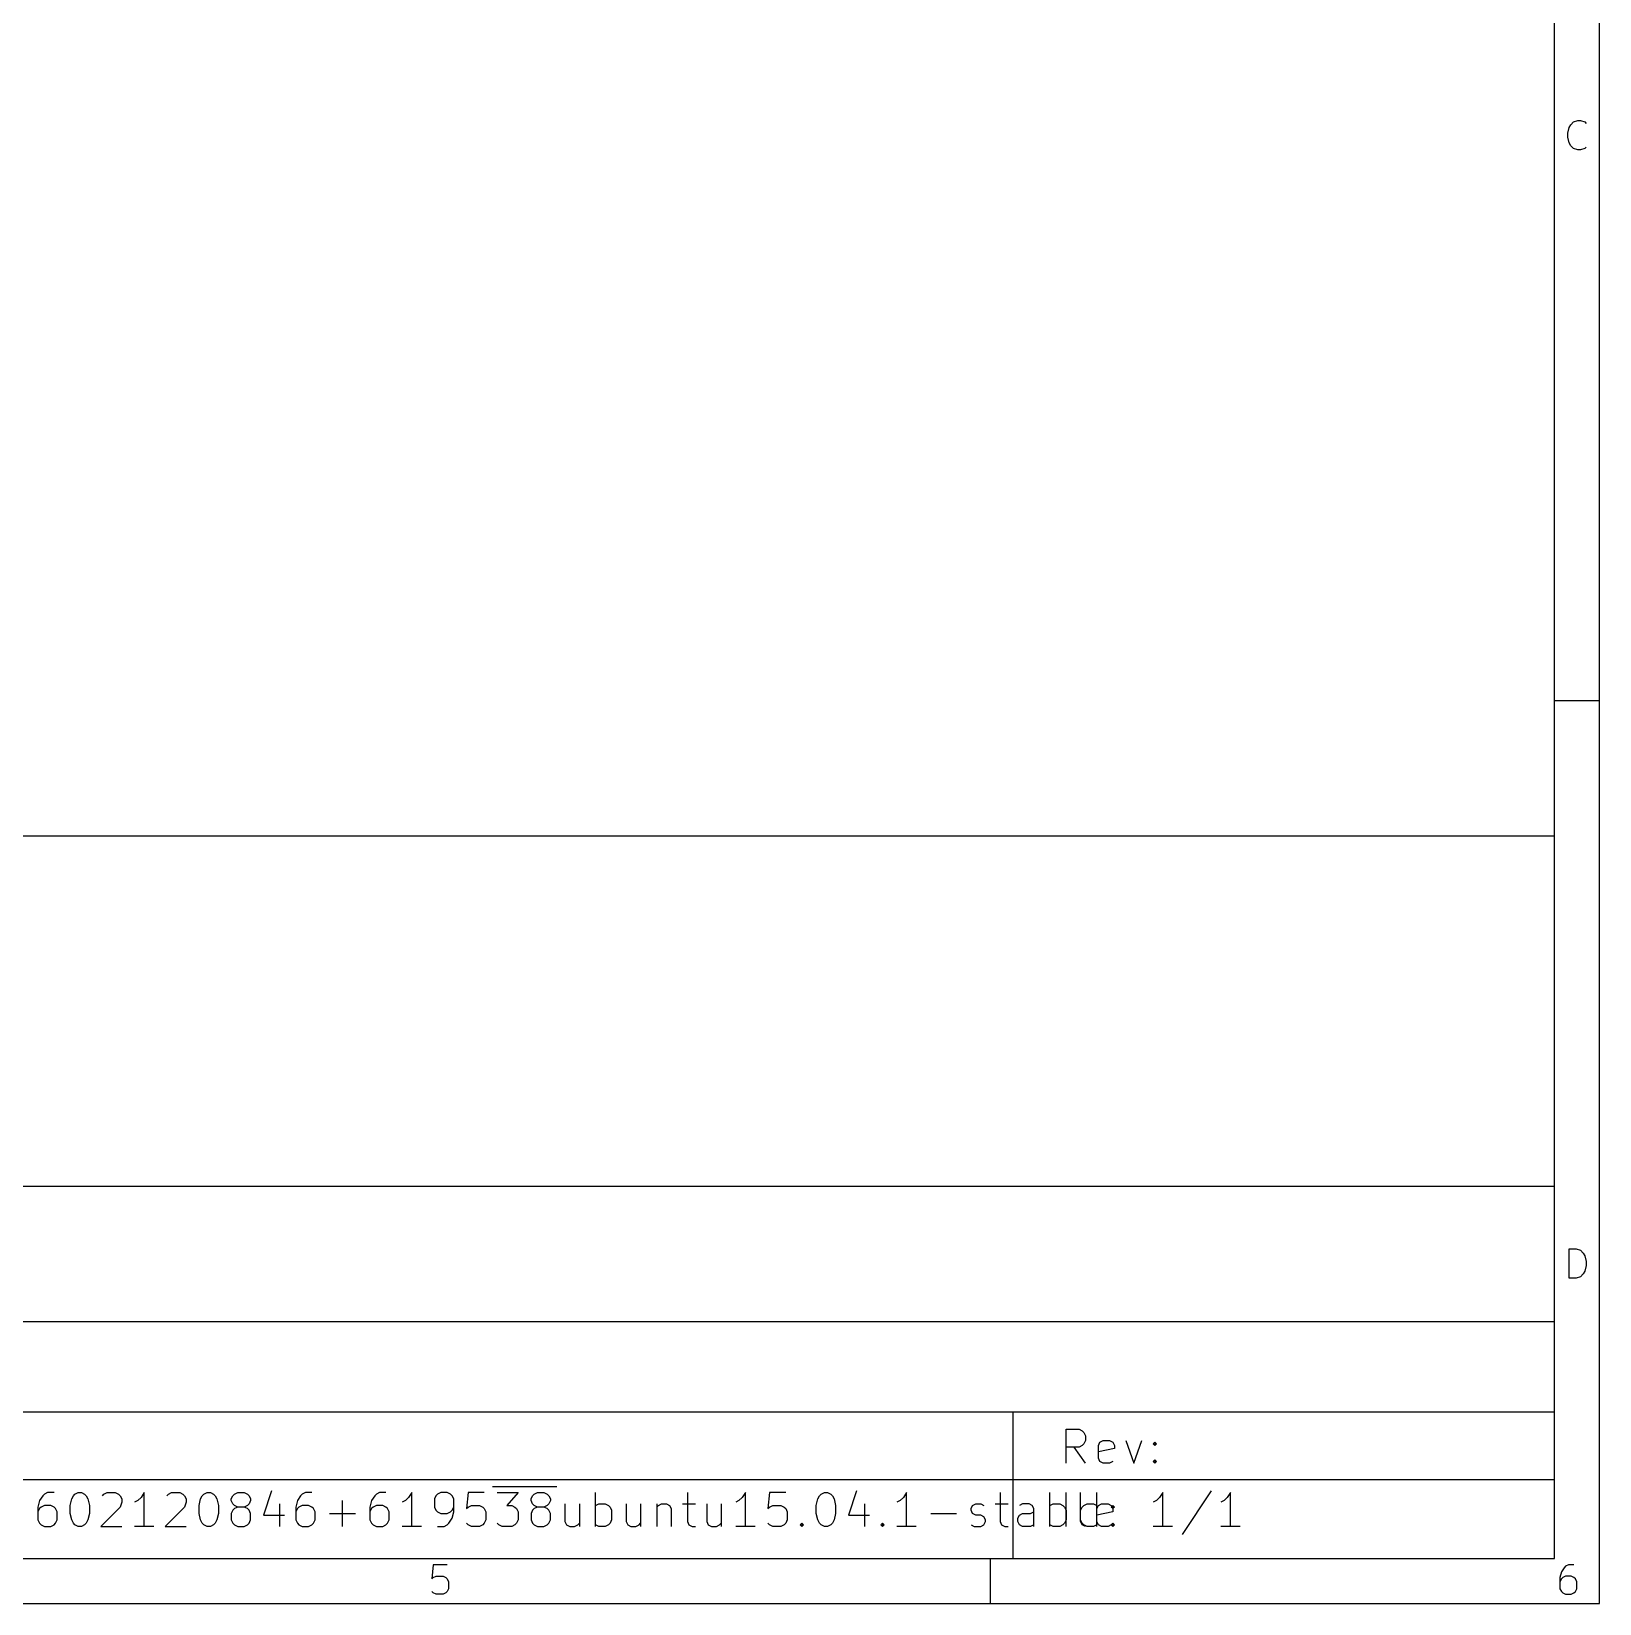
# Model space of a CAD drawing. Extents: x 10 to 287, y -200 to -10.
# Drawn here: x 217.5 to 287, y -200 to -130.3 of the extents above; entities that cross this region are included whole.
import ezdxf

# ---------------------------------------------------------------- set-up
doc = ezdxf.new("R2010")
doc.units = 0
doc.header["$MEASUREMENT"] = 0
doc.layers.add('BLACK', color=7, linetype='CONTINUOUS')

msp = doc.modelspace()

# ---------------------------------------------------------------- linework, layer by layer
at = {"layer": 'Black'}
for p, q in [((287.002, -200.007), (287.002, -10)), ((285.002, -198.007), (285.002, -12)), ((285.724, -134.474), (285.847, -134.35)), ((285.847, -134.35), (286.033, -134.288)), ((286.033, -134.288), (286.157, -134.288)), ((286.157, -134.288), (286.343, -134.35)), ((286.343, -134.35), (286.405, -134.412)), ((285.6, -134.845), (285.662, -134.598)), ((285.6, -135.031), (285.6, -134.845)), ((285.662, -135.279), (285.6, -135.031)), ((285.662, -134.598), (285.724, -134.474)), ((285.724, -135.402), (285.662, -135.279)), ((285.847, -135.526), (285.724, -135.402)), ((286.033, -135.588), (285.847, -135.526)), ((286.157, -135.588), (286.033, -135.588)), ((286.343, -135.526), (286.157, -135.588)), ((286.405, -135.464), (286.343, -135.526)), ((287.002, -160), (285.002, -160)), ((285.002, -166.007), (177.002, -166.007)), ((285.002, -198.007), (285.002, -166.007)), ((177.002, -181.507), (285.002, -181.507)), ((285.662, -185.588), (285.662, -184.288)), ((285.662, -184.288), (285.971, -184.288)), ((285.971, -184.288), (286.157, -184.35)), ((286.157, -184.35), (286.281, -184.474)), ((286.281, -184.474), (286.343, -184.598)), ((286.343, -184.598), (286.405, -184.845)), ((286.343, -185.279), (286.281, -185.402)), ((286.405, -185.031), (286.343, -185.279)), ((286.405, -184.845), (286.405, -185.031)), ((285.971, -185.588), (285.662, -185.588)), ((286.157, -185.526), (285.971, -185.588)), ((286.281, -185.402), (286.157, -185.526)), ((177.002, -187.507), (285.002, -187.507)), ((177.002, -191.507), (285.002, -191.507)), ((261.002, -191.507), (261.002, -198.007)), ((263.359, -193.786), (263.359, -192.286)), ((263.359, -192.286), (263.931, -192.286)), ((263.931, -192.286), (264.074, -192.357)), ((264.074, -192.357), (264.145, -192.429)), ((264.145, -192.929), (264.074, -193)), ((264.145, -192.429), (264.216, -192.571)), ((264.216, -192.786), (264.145, -192.929)), ((264.216, -192.571), (264.216, -192.786)), ((264.788, -193), (264.859, -192.857)), ((264.859, -192.857), (265.002, -192.786)), ((265.002, -192.786), (265.288, -192.786)), ((265.288, -192.786), (265.431, -192.857)), ((265.431, -192.857), (265.502, -193)), ((266.002, -192.786), (266.359, -193.786)), ((266.359, -193.786), (266.716, -192.786)), ((267.216, -192.929), (267.288, -192.857)), ((267.288, -193), (267.216, -192.929)), ((267.288, -192.857), (267.359, -192.929)), ((267.288, -192.857), (267.288, -193)), ((267.359, -192.929), (267.288, -193)), ((263.931, -193.071), (263.359, -193.071)), ((264.216, -193.786), (263.716, -193.071)), ((264.074, -193), (263.931, -193.071)), ((264.788, -193.571), (264.788, -193)), ((265.502, -193.143), (264.788, -193.286)), ((264.859, -193.714), (264.788, -193.571)), ((265.502, -193), (265.502, -193.143)), ((267.216, -193.714), (267.288, -193.643)), ((267.288, -193.643), (267.359, -193.714)), ((267.288, -193.643), (267.288, -193.786)), ((265.002, -193.786), (264.859, -193.714)), ((265.288, -193.786), (265.002, -193.786)), ((265.431, -193.714), (265.288, -193.786)), ((267.288, -193.786), (267.216, -193.714)), ((267.359, -193.714), (267.288, -193.786)), ((177.002, -194.507), (285.002, -194.507)), ((228.145, -195.014), (227.788, -196.086)), ((237.931, -194.827), (240.788, -194.827)), ((254.074, -195.014), (253.716, -196.086)), ((269.788, -195.014), (268.502, -196.943)), ((217.859, -195.443), (217.788, -195.729)), ((217.788, -195.729), (217.788, -196.3)), ((218.002, -195.229), (217.859, -195.443)), ((217.931, -195.729), (217.859, -195.8)), ((218.074, -195.657), (217.931, -195.729)), ((218.074, -195.157), (218.002, -195.229)), ((218.216, -195.086), (218.074, -195.157)), ((218.359, -195.657), (218.074, -195.657)), ((218.502, -195.086), (218.216, -195.086)), ((218.502, -195.729), (218.359, -195.657)), ((218.574, -195.8), (218.502, -195.729)), ((219.216, -195.657), (219.288, -195.371)), ((219.216, -196.014), (219.216, -195.657)), ((219.288, -195.371), (219.359, -195.229)), ((219.359, -195.229), (219.431, -195.157)), ((219.431, -195.157), (219.574, -195.086)), ((219.574, -195.086), (219.716, -195.086)), ((219.716, -195.086), (219.859, -195.157)), ((219.859, -195.157), (219.931, -195.229)), ((219.931, -195.229), (220.002, -195.371)), ((220.002, -195.371), (220.074, -195.657)), ((220.074, -195.657), (220.074, -196.014)), ((221.431, -195.729), (220.574, -196.586)), ((220.645, -195.229), (220.716, -195.157)), ((220.716, -195.157), (220.859, -195.086)), ((220.859, -195.086), (221.216, -195.086)), ((221.216, -195.086), (221.359, -195.157)), ((221.359, -195.157), (221.431, -195.229)), ((221.431, -195.229), (221.502, -195.371)), ((221.502, -195.514), (221.431, -195.729)), ((221.502, -195.371), (221.502, -195.514)), ((222.216, -195.443), (222.074, -195.514)), ((222.359, -195.3), (222.216, -195.443)), ((222.502, -195.086), (222.359, -195.3)), ((222.502, -196.586), (222.502, -195.086)), ((224.288, -195.729), (223.431, -196.586)), ((223.502, -195.229), (223.574, -195.157)), ((223.574, -195.157), (223.716, -195.086)), ((223.716, -195.086), (224.074, -195.086)), ((224.074, -195.086), (224.216, -195.157)), ((224.216, -195.157), (224.288, -195.229)), ((224.288, -195.229), (224.359, -195.371)), ((224.359, -195.514), (224.288, -195.729)), ((224.359, -195.371), (224.359, -195.514)), ((224.931, -195.657), (225.002, -195.371)), ((224.931, -196.014), (224.931, -195.657)), ((225.002, -195.371), (225.074, -195.229)), ((225.074, -195.229), (225.145, -195.157)), ((225.145, -195.157), (225.288, -195.086)), ((225.288, -195.086), (225.431, -195.086)), ((225.431, -195.086), (225.574, -195.157)), ((225.574, -195.157), (225.645, -195.229)), ((225.645, -195.229), (225.716, -195.371)), ((225.716, -195.371), (225.788, -195.657)), ((225.788, -195.657), (225.788, -196.014)), ((226.359, -195.371), (226.431, -195.229)), ((226.359, -195.443), (226.359, -195.371)), ((226.431, -195.586), (226.359, -195.443)), ((226.431, -195.229), (226.502, -195.157)), ((226.502, -195.657), (226.431, -195.586)), ((226.502, -195.157), (226.645, -195.086)), ((226.645, -195.729), (226.502, -195.657)), ((226.645, -195.729), (226.502, -195.8)), ((226.645, -195.086), (226.931, -195.086)), ((226.931, -195.729), (226.645, -195.729)), ((226.931, -195.086), (227.074, -195.157)), ((227.074, -195.657), (226.931, -195.729)), ((227.074, -195.8), (226.931, -195.729)), ((227.074, -195.157), (227.145, -195.229)), ((227.145, -195.586), (227.074, -195.657)), ((227.145, -195.229), (227.216, -195.371)), ((227.216, -195.443), (227.145, -195.586)), ((227.216, -195.371), (227.216, -195.443)), ((228.502, -195.586), (228.502, -196.586)), ((229.288, -195.443), (229.216, -195.729)), ((229.216, -195.729), (229.216, -196.3)), ((229.431, -195.229), (229.288, -195.443)), ((229.359, -195.729), (229.288, -195.8)), ((229.502, -195.657), (229.359, -195.729)), ((229.502, -195.157), (229.431, -195.229)), ((229.645, -195.086), (229.502, -195.157)), ((229.788, -195.657), (229.502, -195.657)), ((229.931, -195.086), (229.645, -195.086)), ((229.931, -195.729), (229.788, -195.657)), ((230.002, -195.8), (229.931, -195.729)), ((231.288, -196.586), (231.288, -195.443)), ((232.574, -195.443), (232.502, -195.729)), ((232.502, -195.729), (232.502, -196.3)), ((232.716, -195.229), (232.574, -195.443)), ((232.645, -195.729), (232.574, -195.8)), ((232.788, -195.657), (232.645, -195.729)), ((232.788, -195.157), (232.716, -195.229)), ((232.931, -195.086), (232.788, -195.157)), ((233.074, -195.657), (232.788, -195.657)), ((233.216, -195.086), (232.931, -195.086)), ((233.216, -195.729), (233.074, -195.657)), ((233.288, -195.8), (233.216, -195.729)), ((234.074, -195.443), (233.931, -195.514)), ((234.216, -195.3), (234.074, -195.443)), ((234.359, -195.086), (234.216, -195.3)), ((234.359, -196.586), (234.359, -195.086)), ((235.431, -195.229), (235.359, -195.371)), ((235.359, -195.371), (235.359, -195.729)), ((235.359, -195.729), (235.431, -195.871)), ((235.502, -195.157), (235.431, -195.229)), ((235.645, -195.086), (235.502, -195.157)), ((235.931, -195.086), (235.645, -195.086)), ((236.074, -195.157), (235.931, -195.086)), ((236.145, -195.229), (236.074, -195.157)), ((236.216, -195.371), (236.145, -195.229)), ((236.145, -195.871), (236.216, -195.729)), ((236.216, -195.943), (236.216, -195.371)), ((236.859, -195.086), (236.788, -195.8)), ((236.788, -195.8), (236.859, -195.729)), ((237.574, -195.086), (236.859, -195.086)), ((236.859, -195.729), (237.002, -195.657)), ((237.002, -195.657), (237.359, -195.657)), ((237.359, -195.657), (237.502, -195.729)), ((237.502, -195.729), (237.574, -195.8)), ((238.145, -195.086), (239.074, -195.086)), ((239.074, -195.086), (238.574, -195.657)), ((238.574, -195.657), (238.788, -195.657)), ((238.788, -195.657), (238.931, -195.729)), ((238.931, -195.729), (239.002, -195.8)), ((239.645, -195.371), (239.716, -195.229)), ((239.645, -195.443), (239.645, -195.371)), ((239.716, -195.586), (239.645, -195.443)), ((239.716, -195.229), (239.788, -195.157)), ((239.788, -195.657), (239.716, -195.586)), ((239.788, -195.157), (239.931, -195.086)), ((239.931, -195.729), (239.788, -195.657)), ((239.931, -195.729), (239.788, -195.8)), ((239.931, -195.086), (240.216, -195.086)), ((240.216, -195.729), (239.931, -195.729)), ((240.216, -195.086), (240.359, -195.157)), ((240.359, -195.657), (240.216, -195.729)), ((240.359, -195.8), (240.216, -195.729)), ((240.359, -195.157), (240.431, -195.229)), ((240.431, -195.586), (240.359, -195.657)), ((240.431, -195.229), (240.502, -195.371)), ((240.502, -195.443), (240.431, -195.586)), ((240.502, -195.371), (240.502, -195.443)), ((241.145, -195.586), (241.145, -196.371)), ((241.788, -195.586), (241.788, -196.586)), ((242.502, -196.586), (242.502, -195.086)), ((242.502, -195.657), (242.645, -195.586)), ((242.645, -195.586), (242.931, -195.586)), ((242.931, -195.586), (243.074, -195.657)), ((243.074, -195.657), (243.145, -195.729)), ((243.145, -195.729), (243.216, -195.871)), ((243.859, -195.586), (243.859, -196.371)), ((244.502, -195.586), (244.502, -196.586)), ((245.216, -195.586), (245.216, -196.586)), ((245.216, -195.729), (245.288, -195.657)), ((245.288, -195.657), (245.431, -195.586)), ((245.431, -195.586), (245.645, -195.586)), ((245.645, -195.586), (245.788, -195.657)), ((245.788, -195.657), (245.859, -195.8)), ((246.359, -195.586), (246.931, -195.586)), ((246.574, -195.086), (246.574, -196.371)), ((247.431, -195.586), (247.431, -196.371)), ((248.074, -195.586), (248.074, -196.586)), ((248.859, -195.443), (248.716, -195.514)), ((249.002, -195.3), (248.859, -195.443)), ((249.145, -195.086), (249.002, -195.3)), ((249.145, -196.586), (249.145, -195.086)), ((250.216, -195.086), (250.145, -195.8)), ((250.145, -195.8), (250.216, -195.729)), ((250.931, -195.086), (250.216, -195.086)), ((250.216, -195.729), (250.359, -195.657)), ((250.359, -195.657), (250.716, -195.657)), ((250.716, -195.657), (250.859, -195.729)), ((250.859, -195.729), (250.931, -195.8)), ((252.288, -195.657), (252.359, -195.371)), ((252.288, -196.014), (252.288, -195.657)), ((252.359, -195.371), (252.431, -195.229)), ((252.431, -195.229), (252.502, -195.157)), ((252.502, -195.157), (252.645, -195.086)), ((252.645, -195.086), (252.788, -195.086)), ((252.788, -195.086), (252.931, -195.157)), ((252.931, -195.157), (253.002, -195.229)), ((253.002, -195.229), (253.074, -195.371)), ((253.074, -195.371), (253.145, -195.657)), ((253.145, -195.657), (253.145, -196.014)), ((254.431, -195.586), (254.431, -196.586)), ((256.002, -195.443), (255.859, -195.514)), ((256.145, -195.3), (256.002, -195.443)), ((256.288, -195.086), (256.145, -195.3)), ((256.288, -196.586), (256.288, -195.086)), ((259.145, -195.8), (259.216, -195.657)), ((259.216, -195.657), (259.359, -195.586)), ((259.359, -195.586), (259.574, -195.586)), ((259.574, -195.586), (259.716, -195.657)), ((260.216, -195.586), (260.788, -195.586)), ((260.431, -195.086), (260.431, -196.371)), ((261.431, -195.586), (261.288, -195.657)), ((261.716, -195.586), (261.431, -195.586)), ((261.859, -195.657), (261.716, -195.586)), ((261.931, -195.8), (261.859, -195.657)), ((262.645, -196.586), (262.645, -195.086)), ((262.645, -195.657), (262.788, -195.586)), ((262.788, -195.586), (263.074, -195.586)), ((263.074, -195.586), (263.216, -195.657)), ((263.216, -195.657), (263.288, -195.729)), ((263.288, -195.729), (263.359, -195.871)), ((263.359, -196.586), (263.359, -195.086)), ((264.002, -196.371), (264.002, -195.086)), ((264.002, -195.871), (264.074, -195.729)), ((264.074, -195.729), (264.145, -195.657)), ((264.145, -195.657), (264.288, -195.586)), ((264.288, -195.586), (264.574, -195.586)), ((264.574, -195.586), (264.716, -195.657)), ((264.716, -196.586), (264.716, -195.086)), ((264.716, -195.8), (264.788, -195.657)), ((264.788, -195.657), (264.931, -195.586)), ((264.931, -195.586), (265.216, -195.586)), ((265.216, -195.586), (265.359, -195.657)), ((265.359, -195.657), (265.431, -195.8)), ((265.359, -195.729), (265.431, -195.657)), ((265.431, -195.8), (265.359, -195.729)), ((265.431, -195.657), (265.502, -195.729)), ((265.431, -195.657), (265.431, -195.8)), ((265.502, -195.729), (265.431, -195.8)), ((267.359, -195.443), (267.216, -195.514)), ((267.502, -195.3), (267.359, -195.443)), ((267.645, -195.086), (267.502, -195.3)), ((267.645, -196.586), (267.645, -195.086)), ((270.359, -195.443), (270.216, -195.514)), ((270.502, -195.3), (270.359, -195.443)), ((270.645, -195.086), (270.502, -195.3)), ((270.645, -196.586), (270.645, -195.086)), ((217.859, -195.8), (217.788, -195.943)), ((217.788, -196.3), (217.859, -196.443)), ((217.859, -196.443), (217.931, -196.514)), ((218.502, -196.514), (218.574, -196.443)), ((218.645, -195.943), (218.574, -195.8)), ((218.574, -196.443), (218.645, -196.3)), ((218.645, -196.3), (218.645, -195.943)), ((219.288, -196.3), (219.216, -196.014)), ((219.359, -196.443), (219.288, -196.3)), ((219.431, -196.514), (219.359, -196.443)), ((219.931, -196.443), (219.859, -196.514)), ((220.002, -196.3), (219.931, -196.443)), ((220.074, -196.014), (220.002, -196.3)), ((225.002, -196.3), (224.931, -196.014)), ((225.074, -196.443), (225.002, -196.3)), ((225.145, -196.514), (225.074, -196.443)), ((225.645, -196.443), (225.574, -196.514)), ((225.716, -196.3), (225.645, -196.443)), ((225.788, -196.014), (225.716, -196.3)), ((226.431, -195.871), (226.359, -196.014)), ((226.359, -196.014), (226.359, -196.3)), ((226.359, -196.3), (226.431, -196.443)), ((226.502, -195.8), (226.431, -195.871)), ((226.431, -196.443), (226.502, -196.514)), ((227.145, -195.871), (227.074, -195.8)), ((227.074, -196.514), (227.145, -196.443)), ((227.216, -196.014), (227.145, -195.871)), ((227.145, -196.443), (227.216, -196.3)), ((227.216, -196.3), (227.216, -196.014)), ((227.788, -196.086), (228.716, -196.086)), ((229.288, -195.8), (229.216, -195.943)), ((229.216, -196.3), (229.288, -196.443)), ((229.288, -196.443), (229.359, -196.514)), ((229.931, -196.514), (230.002, -196.443)), ((230.074, -195.943), (230.002, -195.8)), ((230.002, -196.443), (230.074, -196.3)), ((230.074, -196.3), (230.074, -195.943)), ((230.716, -196.014), (231.859, -196.014)), ((232.574, -195.8), (232.502, -195.943)), ((232.502, -196.3), (232.574, -196.443)), ((232.574, -196.443), (232.645, -196.514)), ((233.216, -196.514), (233.288, -196.443)), ((233.359, -195.943), (233.288, -195.8)), ((233.288, -196.443), (233.359, -196.3)), ((233.359, -196.3), (233.359, -195.943)), ((235.431, -195.871), (235.502, -195.943)), ((235.502, -195.943), (235.645, -196.014)), ((235.645, -196.014), (235.931, -196.014)), ((235.931, -196.014), (236.074, -195.943)), ((235.931, -196.514), (236.002, -196.443)), ((236.002, -196.443), (236.145, -196.229)), ((236.074, -195.943), (236.145, -195.871)), ((236.145, -196.229), (236.216, -195.943)), ((236.859, -196.514), (236.788, -196.443)), ((237.574, -196.443), (237.502, -196.514)), ((237.574, -195.8), (237.645, -195.943)), ((237.645, -196.3), (237.574, -196.443)), ((237.645, -195.943), (237.645, -196.3)), ((238.216, -196.514), (238.145, -196.443)), ((239.002, -196.443), (238.931, -196.514)), ((239.002, -195.8), (239.074, -195.943)), ((239.074, -196.3), (239.002, -196.443)), ((239.074, -195.943), (239.074, -196.3)), ((239.716, -195.871), (239.645, -196.014)), ((239.645, -196.014), (239.645, -196.3)), ((239.645, -196.3), (239.716, -196.443)), ((239.788, -195.8), (239.716, -195.871)), ((239.716, -196.443), (239.788, -196.514)), ((240.431, -195.871), (240.359, -195.8)), ((240.359, -196.514), (240.431, -196.443)), ((240.502, -196.014), (240.431, -195.871)), ((240.431, -196.443), (240.502, -196.3)), ((240.502, -196.3), (240.502, -196.014)), ((241.145, -196.371), (241.216, -196.514)), ((241.716, -196.514), (241.788, -196.443)), ((243.145, -196.443), (243.074, -196.514)), ((243.216, -196.3), (243.145, -196.443)), ((243.216, -195.871), (243.216, -196.3)), ((243.859, -196.371), (243.931, -196.514)), ((244.431, -196.514), (244.502, -196.443)), ((245.859, -195.8), (245.859, -196.586)), ((246.574, -196.371), (246.645, -196.514)), ((247.431, -196.371), (247.502, -196.514)), ((248.002, -196.514), (248.074, -196.443)), ((250.216, -196.514), (250.145, -196.443)), ((250.931, -196.443), (250.859, -196.514)), ((250.931, -195.8), (251.002, -195.943)), ((251.002, -196.3), (250.931, -196.443)), ((251.002, -195.943), (251.002, -196.3)), ((251.574, -196.514), (251.645, -196.443)), ((251.645, -196.443), (251.716, -196.514)), ((251.645, -196.443), (251.645, -196.586)), ((252.359, -196.3), (252.288, -196.014)), ((252.431, -196.443), (252.359, -196.3)), ((252.502, -196.514), (252.431, -196.443)), ((253.002, -196.443), (252.931, -196.514)), ((253.074, -196.3), (253.002, -196.443)), ((253.145, -196.014), (253.074, -196.3)), ((253.716, -196.086), (254.645, -196.086)), ((255.145, -196.514), (255.216, -196.443)), ((255.216, -196.443), (255.288, -196.514)), ((255.216, -196.443), (255.216, -196.586)), ((257.359, -196.014), (258.502, -196.014)), ((259.145, -195.871), (259.145, -195.8)), ((259.216, -196.014), (259.145, -195.871)), ((259.359, -196.086), (259.216, -196.014)), ((259.574, -196.086), (259.359, -196.086)), ((259.716, -196.157), (259.574, -196.086)), ((259.788, -196.3), (259.716, -196.157)), ((259.716, -196.514), (259.788, -196.371)), ((259.788, -196.371), (259.788, -196.3)), ((260.431, -196.371), (260.502, -196.514)), ((261.216, -196.229), (261.288, -196.086)), ((261.216, -196.371), (261.216, -196.229)), ((261.288, -196.514), (261.216, -196.371)), ((261.288, -196.086), (261.431, -196.014)), ((261.431, -196.014), (261.788, -196.014)), ((261.788, -196.014), (261.931, -195.943)), ((261.931, -196.586), (261.931, -195.8)), ((263.288, -196.443), (263.216, -196.514)), ((263.359, -196.3), (263.288, -196.443)), ((263.359, -195.871), (263.359, -196.3)), ((264.002, -196.3), (264.002, -195.871)), ((264.074, -196.443), (264.002, -196.3)), ((264.074, -196.514), (264.002, -196.371)), ((264.145, -196.514), (264.074, -196.443)), ((264.716, -196.371), (264.716, -195.8)), ((265.431, -195.943), (264.716, -196.086)), ((264.788, -196.514), (264.716, -196.371)), ((265.359, -196.514), (265.431, -196.443)), ((265.431, -195.8), (265.431, -195.943)), ((265.431, -196.443), (265.502, -196.514)), ((265.431, -196.443), (265.431, -196.586)), ((217.931, -196.514), (218.074, -196.586)), ((218.074, -196.586), (218.359, -196.586)), ((218.359, -196.586), (218.502, -196.514)), ((219.574, -196.586), (219.431, -196.514)), ((219.716, -196.586), (219.574, -196.586)), ((219.859, -196.514), (219.716, -196.586)), ((220.574, -196.586), (221.502, -196.586)), ((222.931, -196.586), (222.074, -196.586)), ((223.431, -196.586), (224.359, -196.586)), ((225.288, -196.586), (225.145, -196.514)), ((225.431, -196.586), (225.288, -196.586)), ((225.574, -196.514), (225.431, -196.586)), ((226.502, -196.514), (226.645, -196.586)), ((226.645, -196.586), (226.931, -196.586)), ((226.931, -196.586), (227.074, -196.514)), ((229.359, -196.514), (229.502, -196.586)), ((229.502, -196.586), (229.788, -196.586)), ((229.788, -196.586), (229.931, -196.514)), ((232.645, -196.514), (232.788, -196.586)), ((232.788, -196.586), (233.074, -196.586)), ((233.074, -196.586), (233.216, -196.514)), ((234.788, -196.586), (233.931, -196.586)), ((235.502, -196.586), (235.788, -196.586)), ((235.788, -196.586), (235.931, -196.514)), ((237.002, -196.586), (236.859, -196.514)), ((237.359, -196.586), (237.002, -196.586)), ((237.502, -196.514), (237.359, -196.586)), ((238.359, -196.586), (238.216, -196.514)), ((238.788, -196.586), (238.359, -196.586)), ((238.931, -196.514), (238.788, -196.586)), ((239.788, -196.514), (239.931, -196.586)), ((239.931, -196.586), (240.216, -196.586)), ((240.216, -196.586), (240.359, -196.514)), ((241.216, -196.514), (241.359, -196.586)), ((241.359, -196.586), (241.574, -196.586)), ((241.574, -196.586), (241.716, -196.514)), ((242.645, -196.586), (242.502, -196.514)), ((242.931, -196.586), (242.645, -196.586)), ((243.074, -196.514), (242.931, -196.586)), ((243.931, -196.514), (244.074, -196.586)), ((244.074, -196.586), (244.288, -196.586)), ((244.288, -196.586), (244.431, -196.514)), ((246.645, -196.514), (246.788, -196.586)), ((246.788, -196.586), (246.931, -196.586)), ((247.502, -196.514), (247.645, -196.586)), ((247.645, -196.586), (247.859, -196.586)), ((247.859, -196.586), (248.002, -196.514)), ((249.574, -196.586), (248.716, -196.586)), ((250.359, -196.586), (250.216, -196.514)), ((250.716, -196.586), (250.359, -196.586)), ((250.859, -196.514), (250.716, -196.586)), ((251.645, -196.586), (251.574, -196.514)), ((251.716, -196.514), (251.645, -196.586)), ((252.645, -196.586), (252.502, -196.514)), ((252.788, -196.586), (252.645, -196.586)), ((252.931, -196.514), (252.788, -196.586)), ((255.216, -196.586), (255.145, -196.514)), ((255.288, -196.514), (255.216, -196.586)), ((256.716, -196.586), (255.859, -196.586)), ((259.145, -196.514), (259.288, -196.586)), ((259.288, -196.586), (259.574, -196.586)), ((259.574, -196.586), (259.716, -196.514)), ((260.502, -196.514), (260.645, -196.586)), ((260.645, -196.586), (260.788, -196.586)), ((261.431, -196.586), (261.288, -196.514)), ((261.788, -196.586), (261.431, -196.586)), ((261.931, -196.514), (261.788, -196.586)), ((262.788, -196.586), (262.645, -196.514)), ((263.074, -196.586), (262.788, -196.586)), ((263.216, -196.514), (263.074, -196.586)), ((264.216, -196.586), (264.074, -196.514)), ((264.288, -196.586), (264.145, -196.514)), ((264.574, -196.586), (264.288, -196.586)), ((264.716, -196.514), (264.574, -196.586)), ((264.931, -196.586), (264.788, -196.514)), ((265.216, -196.586), (264.931, -196.586)), ((265.359, -196.514), (265.216, -196.586)), ((265.431, -196.586), (265.359, -196.514)), ((265.502, -196.514), (265.431, -196.586)), ((268.074, -196.586), (267.216, -196.586)), ((271.074, -196.586), (270.216, -196.586)), ((12, -198.007), (285.002, -198.007)), ((177.002, -198.007), (285.002, -198.007)), ((235.31, -198.295), (235.248, -198.914)), ((235.929, -198.295), (235.31, -198.295)), ((260, -198.007), (260, -200.007)), ((285.433, -198.419), (285.31, -198.605)), ((285.495, -198.357), (285.433, -198.419)), ((285.619, -198.295), (285.495, -198.357)), ((285.867, -198.295), (285.619, -198.295)), ((235.248, -198.914), (235.31, -198.852)), ((235.31, -198.852), (235.433, -198.791)), ((235.433, -198.791), (235.743, -198.791)), ((235.743, -198.791), (235.867, -198.852)), ((235.867, -198.852), (235.929, -198.914)), ((235.929, -198.914), (235.99, -199.038)), ((235.99, -199.038), (235.99, -199.348)), ((285.31, -198.605), (285.248, -198.852)), ((285.248, -198.852), (285.248, -199.348)), ((285.31, -198.914), (285.248, -199.038)), ((285.371, -198.852), (285.31, -198.914)), ((285.495, -198.791), (285.371, -198.852)), ((285.743, -198.791), (285.495, -198.791)), ((285.867, -198.852), (285.743, -198.791)), ((285.929, -198.914), (285.867, -198.852)), ((285.99, -199.038), (285.929, -198.914)), ((285.99, -199.348), (285.99, -199.038)), ((235.31, -199.533), (235.248, -199.471)), ((235.433, -199.595), (235.31, -199.533)), ((235.743, -199.595), (235.433, -199.595)), ((235.867, -199.533), (235.743, -199.595)), ((235.929, -199.471), (235.867, -199.533)), ((235.99, -199.348), (235.929, -199.471)), ((285.248, -199.348), (285.31, -199.471)), ((285.31, -199.471), (285.371, -199.533)), ((285.371, -199.533), (285.495, -199.595)), ((285.495, -199.595), (285.743, -199.595)), ((285.743, -199.595), (285.867, -199.533)), ((285.867, -199.533), (285.929, -199.471)), ((285.929, -199.471), (285.99, -199.348)), ((10, -200.007), (287.002, -200.007))]:
    msp.add_line(p, q, dxfattribs=at)

doc.saveas('drawing.dxf')
